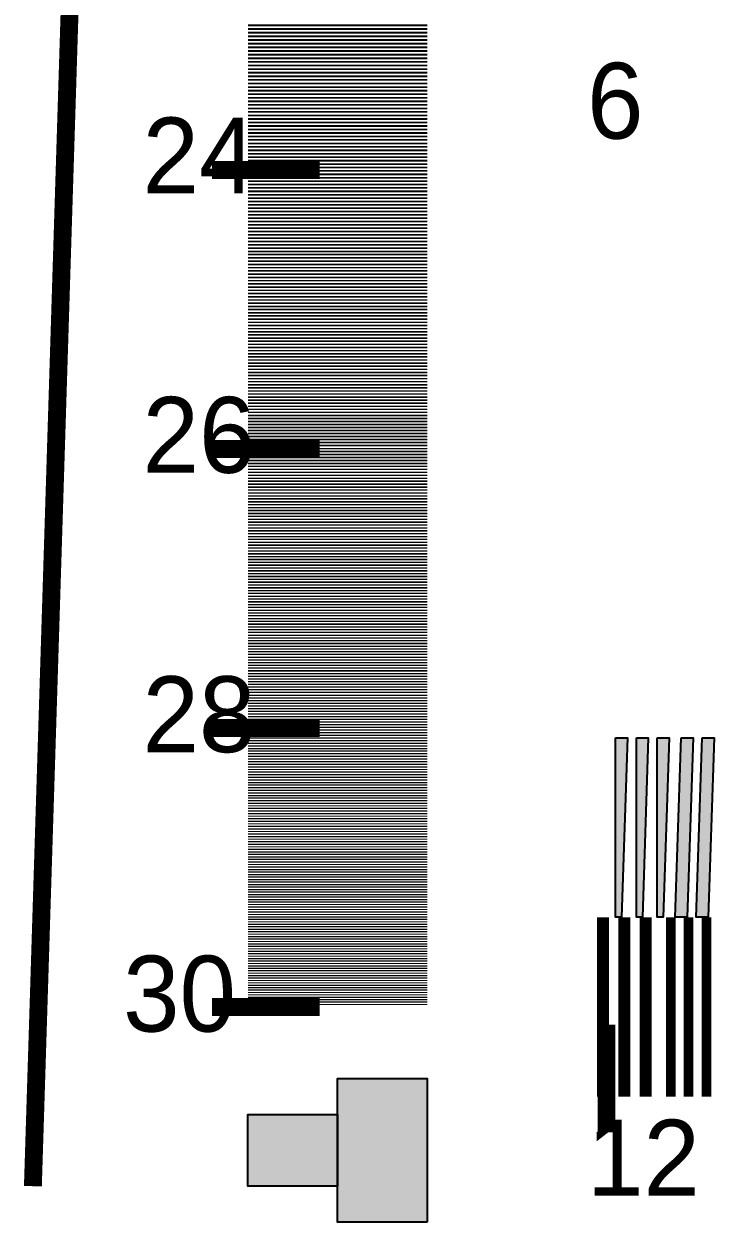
# Model space of a CAD drawing. Header units: millimetres. Extents: x 0 to 1582, y 0 to 984.
# Drawn here: x 381.1 to 535.1, y 176.3 to 443.5 of the extents above; entities that cross this region are included whole.
import ezdxf

# ---------------------------------------------------------------- set-up
doc = ezdxf.new("R2010")
doc.units = ezdxf.units.MM
for name, color, linetype in [('FRAME', 7, 'Continuous'), ('LABELS', 7, 'Continuous'), ('PERIPHERY', 7, 'Continuous')]:
    doc.layers.add(name, color=color, linetype=linetype)

msp = doc.modelspace()

# ---------------------------------------------------------------- hatches: boundary and pattern name
at = {"layer": 'FRAME', "true_color": 0x000000}
h = msp.add_hatch(color=7, dxfattribs=at)
h.dxf.hatch_style = 1
h.paths.add_polyline_path([(471.12, 176.25), (451.12, 176.25), (451.12, 208.25), (471.12, 208.25), (471.12, 176.25)])
h = msp.add_hatch(color=7, dxfattribs=at)
h.dxf.hatch_style = 1
h.paths.add_polyline_path([(451.12, 184.25), (431.12, 184.25), (431.12, 200.25), (451.12, 200.25), (451.12, 184.25)])
at = {"layer": 'PERIPHERY', "true_color": 0x000000}
h = msp.add_hatch(color=7, dxfattribs=at)
h.dxf.hatch_style = 1
h.paths.add_polyline_path([(513.12, 284.25), (515.79, 284.25), (514.45, 244.25), (513.12, 244.25), (513.12, 284.25)])
h = msp.add_hatch(color=7, dxfattribs=at)
h.dxf.hatch_style = 1
h.paths.add_polyline_path([(517.79, 284.25), (520.45, 284.25), (519.12, 244.25), (517.79, 244.25), (517.79, 284.25)])
h = msp.add_hatch(color=7, dxfattribs=at)
h.dxf.hatch_style = 1
h.paths.add_polyline_path([(522.45, 284.25), (525.12, 284.25), (523.79, 244.25), (522.45, 244.25), (522.45, 284.25)])
h = msp.add_hatch(color=7, dxfattribs=at)
h.dxf.hatch_style = 1
h.paths.add_polyline_path([(527.79, 284.25), (530.45, 284.25), (529.12, 244.25), (526.45, 244.25), (527.79, 284.25)])
h = msp.add_hatch(color=7, dxfattribs=at)
h.dxf.hatch_style = 1
h.paths.add_polyline_path([(532.45, 284.25), (535.12, 284.25), (533.79, 244.25), (531.12, 244.25), (532.45, 284.25)])

# ---------------------------------------------------------------- linework, layer by layer
at = {"layer": 'FRAME', "color": 250}
for points in [[(471.12, 176.25), (451.12, 176.25), (451.12, 208.25), (471.12, 208.25), (471.12, 176.25)], [(451.12, 184.25), (431.12, 184.25), (431.12, 200.25), (451.12, 200.25), (451.12, 184.25)]]:
    msp.add_lwpolyline(points, close=True, dxfattribs=at)
at = {"layer": 'FRAME', "color": 250, "true_color": 0x000000}
for points in [[(471.12, 176.25), (471.12, 208.25), (451.12, 208.25)], [(451.12, 208.25), (451.12, 176.25), (471.12, 176.25)], [(451.12, 184.25), (451.12, 200.25), (431.12, 200.25)], [(431.12, 200.25), (431.12, 184.25), (451.12, 184.25)]]:
    msp.add_solid(points, dxfattribs=at)
at = {"layer": 'PERIPHERY', "color": 250, "lineweight": 35}
for points, const_width in [([(403.12, 824.25), (383.12, 184.25)], 3.99), ([(471.12, 443.22), (431.12, 443.22)], 0.412), ([(471.12, 442.4), (431.12, 442.4)], 0.412), ([(471.12, 441.57), (431.12, 441.57)], 0.41), ([(471.12, 440.75), (431.12, 440.75)], 0.41), ([(471.12, 439.94), (431.12, 439.94)], 0.41), ([(471.12, 439.12), (431.12, 439.12)], 0.407), ([(471.12, 438.31), (431.12, 438.31)], 0.407), ([(471.12, 437.49), (431.12, 437.49)], 0.407), ([(471.12, 436.67), (431.12, 436.67)], 0.405), ([(471.12, 435.87), (431.12, 435.87)], 0.405), ([(471.12, 435.06), (431.12, 435.06)], 0.405), ([(471.12, 434.25), (431.12, 434.25)], 0.402), ([(471.12, 433.45), (431.12, 433.45)], 0.402), ([(471.12, 432.65), (431.12, 432.65)], 0.402), ([(471.12, 431.84), (431.12, 431.84)], 0.4), ([(471.12, 431.04), (431.12, 431.04)], 0.4), ([(471.12, 430.24), (431.12, 430.24)], 0.4), ([(471.12, 429.44), (431.12, 429.44)], 0.398), ([(471.12, 428.65), (431.12, 428.65)], 0.398), ([(471.12, 427.86), (431.12, 427.86)], 0.398), ([(471.12, 427.06), (431.12, 427.06)], 0.395), ([(471.12, 426.27), (431.12, 426.27)], 0.395), ([(471.12, 425.48), (431.12, 425.48)], 0.395), ([(471.12, 424.69), (431.12, 424.69)], 0.393), ([(471.12, 423.9), (431.12, 423.9)], 0.393), ([(471.12, 423.12), (431.12, 423.12)], 0.393), ([(471.12, 422.33), (431.12, 422.33)], 0.391), ([(471.12, 421.55), (431.12, 421.55)], 0.391), ([(471.12, 420.77), (431.12, 420.77)], 0.391), ([(471.12, 419.99), (431.12, 419.99)], 0.389), ([(471.12, 419.21), (431.12, 419.21)], 0.389), ([(471.12, 418.44), (431.12, 418.44)], 0.389), ([(471.12, 417.66), (431.12, 417.66)], 0.387), ([(471.12, 416.88), (431.12, 416.88)], 0.387), ([(471.12, 416.11), (431.12, 416.11)], 0.387), ([(471.12, 415.34), (431.12, 415.34)], 0.385), ([(471.12, 414.57), (431.12, 414.57)], 0.385), ([(447.12, 410.92), (423.12, 410.92)], 4), ([(471.12, 413.8), (431.12, 413.8)], 0.385), ([(471.12, 413.03), (431.12, 413.03)], 0.383), ([(471.12, 412.27), (431.12, 412.27)], 0.383), ([(471.12, 411.51), (431.12, 411.51)], 0.383), ([(471.12, 410.74), (431.12, 410.74)], 0.381), ([(471.12, 409.98), (431.12, 409.98)], 0.381), ([(471.12, 409.22), (431.12, 409.22)], 0.381), ([(471.12, 408.46), (431.12, 408.46)], 0.379), ([(471.12, 407.7), (431.12, 407.7)], 0.379), ([(471.12, 406.95), (431.12, 406.95)], 0.379), ([(471.12, 406.19), (431.12, 406.19)], 0.377), ([(471.12, 405.43), (431.12, 405.43)], 0.377), ([(471.12, 404.68), (431.12, 404.68)], 0.377), ([(471.12, 403.93), (431.12, 403.93)], 0.375), ([(471.12, 403.18), (431.12, 403.18)], 0.375), ([(471.12, 402.43), (431.12, 402.43)], 0.375), ([(471.12, 401.68), (431.12, 401.68)], 0.373), ([(471.12, 400.94), (431.12, 400.94)], 0.373), ([(471.12, 400.19), (431.12, 400.19)], 0.373), ([(471.12, 399.45), (431.12, 399.45)], 0.371), ([(471.12, 398.71), (431.12, 398.71)], 0.371), ([(471.12, 397.96), (431.12, 397.96)], 0.371), ([(471.12, 397.22), (431.12, 397.22)], 0.369), ([(471.12, 396.48), (431.12, 396.48)], 0.369), ([(471.12, 395.75), (431.12, 395.75)], 0.369), ([(471.12, 395.01), (431.12, 395.01)], 0.367), ([(471.12, 394.27), (431.12, 394.27)], 0.367), ([(471.12, 393.54), (431.12, 393.54)], 0.367), ([(471.12, 392.8), (431.12, 392.8)], 0.366), ([(471.12, 392.07), (431.12, 392.07)], 0.366), ([(471.12, 391.34), (431.12, 391.34)], 0.366), ([(471.12, 390.61), (431.12, 390.61)], 0.364), ([(471.12, 389.89), (431.12, 389.89)], 0.364), ([(471.12, 389.16), (431.12, 389.16)], 0.364), ([(471.12, 388.43), (431.12, 388.43)], 0.362), ([(471.12, 387.71), (431.12, 387.71)], 0.362), ([(471.12, 386.99), (431.12, 386.99)], 0.362), ([(471.12, 386.26), (431.12, 386.26)], 0.36), ([(471.12, 385.54), (431.12, 385.54)], 0.36), ([(471.12, 384.82), (431.12, 384.82)], 0.36), ([(471.12, 384.1), (431.12, 384.1)], 0.359), ([(471.12, 383.38), (431.12, 383.38)], 0.359), ([(471.12, 382.67), (431.12, 382.67)], 0.359), ([(471.12, 381.95), (431.12, 381.95)], 0.357), ([(471.12, 381.24), (431.12, 381.24)], 0.357), ([(471.12, 380.52), (431.12, 380.52)], 0.357), ([(471.12, 379.81), (431.12, 379.81)], 0.355), ([(471.12, 379.1), (431.12, 379.1)], 0.355), ([(471.12, 378.39), (431.12, 378.39)], 0.355), ([(471.12, 377.68), (431.12, 377.68)], 0.354), ([(471.12, 376.97), (431.12, 376.97)], 0.354), ([(471.12, 376.27), (431.12, 376.27)], 0.354), ([(471.12, 375.56), (431.12, 375.56)], 0.352), ([(471.12, 374.85), (431.12, 374.85)], 0.352), ([(471.12, 374.15), (431.12, 374.15)], 0.352), ([(471.12, 373.45), (431.12, 373.45)], 0.351), ([(471.12, 372.75), (431.12, 372.75)], 0.351), ([(471.12, 372.05), (431.12, 372.05)], 0.351), ([(471.12, 371.34), (431.12, 371.34)], 0.349), ([(471.12, 370.65), (431.12, 370.65)], 0.349), ([(471.12, 369.95), (431.12, 369.95)], 0.349), ([(471.12, 369.25), (431.12, 369.25)], 0.348), ([(471.12, 368.56), (431.12, 368.56)], 0.348), ([(471.12, 367.86), (431.12, 367.86)], 0.348), ([(471.12, 367.17), (431.12, 367.17)], 0.346), ([(471.12, 366.48), (431.12, 366.48)], 0.346), ([(471.12, 365.79), (431.12, 365.79)], 0.346), ([(471.12, 365.09), (431.12, 365.09)], 0.345), ([(471.12, 364.4), (431.12, 364.4)], 0.345), ([(471.12, 363.72), (431.12, 363.72)], 0.345), ([(471.12, 363.03), (431.12, 363.03)], 0.343), ([(471.12, 362.34), (431.12, 362.34)], 0.343), ([(471.12, 361.66), (431.12, 361.66)], 0.343), ([(471.12, 360.97), (431.12, 360.97)], 0.342), ([(471.12, 360.29), (431.12, 360.29)], 0.342), ([(471.12, 359.6), (431.12, 359.6)], 0.342), ([(471.12, 358.92), (431.12, 358.92)], 0.34), ([(471.12, 358.24), (431.12, 358.24)], 0.34), ([(471.12, 357.56), (431.12, 357.56)], 0.34), ([(471.12, 356.88), (431.12, 356.88)], 0.339), ([(471.12, 356.2), (431.12, 356.2)], 0.339), ([(471.12, 355.53), (431.12, 355.53)], 0.339), ([(471.12, 354.85), (431.12, 354.85)], 0.337), ([(471.12, 354.18), (431.12, 354.18)], 0.337), ([(471.12, 353.5), (431.12, 353.5)], 0.337), ([(471.12, 352.83), (431.12, 352.83)], 0.336), ([(447.12, 348.7), (423.12, 348.7)], 4), ([(471.12, 352.16), (431.12, 352.16)], 0.336), ([(471.12, 351.48), (431.12, 351.48)], 0.336), ([(471.12, 350.81), (431.12, 350.81)], 0.335), ([(471.12, 350.14), (431.12, 350.14)], 0.335), ([(471.12, 349.48), (431.12, 349.48)], 0.335), ([(471.12, 348.8), (431.12, 348.8)], 0.333), ([(471.12, 348.14), (431.12, 348.14)], 0.333), ([(471.12, 347.47), (431.12, 347.47)], 0.333), ([(471.12, 346.81), (431.12, 346.81)], 0.332), ([(471.12, 346.14), (431.12, 346.14)], 0.332), ([(471.12, 345.48), (431.12, 345.48)], 0.332), ([(471.12, 344.82), (431.12, 344.82)], 0.331), ([(471.12, 344.16), (431.12, 344.16)], 0.331), ([(471.12, 343.5), (431.12, 343.5)], 0.331), ([(471.12, 342.83), (431.12, 342.83)], 0.329), ([(471.12, 342.18), (431.12, 342.18)], 0.329), ([(471.12, 341.52), (431.12, 341.52)], 0.329), ([(471.12, 340.86), (431.12, 340.86)], 0.328), ([(471.12, 340.2), (431.12, 340.2)], 0.328), ([(471.12, 339.55), (431.12, 339.55)], 0.328), ([(471.12, 338.89), (431.12, 338.89)], 0.327), ([(471.12, 338.24), (431.12, 338.24)], 0.327), ([(471.12, 337.59), (431.12, 337.59)], 0.327), ([(471.12, 336.93), (431.12, 336.93)], 0.326), ([(471.12, 336.28), (431.12, 336.28)], 0.326), ([(471.12, 335.63), (431.12, 335.63)], 0.326), ([(471.12, 334.98), (431.12, 334.98)], 0.324), ([(471.12, 334.33), (431.12, 334.33)], 0.324), ([(471.12, 333.68), (431.12, 333.68)], 0.324), ([(471.12, 333.04), (431.12, 333.04)], 0.323), ([(471.12, 332.39), (431.12, 332.39)], 0.323), ([(471.12, 331.75), (431.12, 331.75)], 0.323), ([(471.12, 331.1), (431.12, 331.1)], 0.322), ([(471.12, 330.46), (431.12, 330.46)], 0.322), ([(471.12, 329.81), (431.12, 329.81)], 0.322), ([(471.12, 329.17), (431.12, 329.17)], 0.321), ([(471.12, 328.53), (431.12, 328.53)], 0.321), ([(471.12, 327.89), (431.12, 327.89)], 0.321), ([(471.12, 327.25), (431.12, 327.25)], 0.319), ([(471.12, 326.61), (431.12, 326.61)], 0.319), ([(471.12, 325.97), (431.12, 325.97)], 0.319), ([(471.12, 325.33), (431.12, 325.33)], 0.318), ([(471.12, 324.69), (431.12, 324.69)], 0.318), ([(471.12, 324.06), (431.12, 324.06)], 0.318), ([(471.12, 323.42), (431.12, 323.42)], 0.317), ([(471.12, 322.79), (431.12, 322.79)], 0.317), ([(471.12, 322.16), (431.12, 322.16)], 0.317), ([(471.12, 321.52), (431.12, 321.52)], 0.316), ([(471.12, 320.89), (431.12, 320.89)], 0.316), ([(471.12, 320.26), (431.12, 320.26)], 0.316), ([(471.12, 319.63), (431.12, 319.63)], 0.315), ([(471.12, 319), (431.12, 319)], 0.315), ([(471.12, 318.37), (431.12, 318.37)], 0.315), ([(471.12, 317.74), (431.12, 317.74)], 0.314), ([(471.12, 317.11), (431.12, 317.11)], 0.314), ([(471.12, 316.49), (431.12, 316.49)], 0.314), ([(471.12, 315.86), (431.12, 315.86)], 0.313), ([(471.12, 315.23), (431.12, 315.23)], 0.313), ([(471.12, 314.61), (431.12, 314.61)], 0.313), ([(471.12, 313.98), (431.12, 313.98)], 0.312), ([(471.12, 313.36), (431.12, 313.36)], 0.312), ([(471.12, 312.74), (431.12, 312.74)], 0.312), ([(471.12, 312.12), (431.12, 312.12)], 0.31), ([(471.12, 311.5), (431.12, 311.5)], 0.31), ([(471.12, 310.88), (431.12, 310.88)], 0.31), ([(471.12, 310.25), (431.12, 310.25)], 0.309), ([(471.12, 309.63), (431.12, 309.63)], 0.309), ([(471.12, 309.02), (431.12, 309.02)], 0.309), ([(471.12, 308.4), (431.12, 308.4)], 0.308), ([(471.12, 307.78), (431.12, 307.78)], 0.308), ([(471.12, 307.17), (431.12, 307.17)], 0.308), ([(471.12, 306.55), (431.12, 306.55)], 0.307), ([(471.12, 305.94), (431.12, 305.94)], 0.307), ([(471.12, 305.32), (431.12, 305.32)], 0.307), ([(471.12, 304.7), (431.12, 304.7)], 0.306), ([(471.12, 304.09), (431.12, 304.09)], 0.306), ([(471.12, 303.48), (431.12, 303.48)], 0.306), ([(471.12, 302.87), (431.12, 302.87)], 0.305), ([(471.12, 302.26), (431.12, 302.26)], 0.305), ([(471.12, 301.65), (431.12, 301.65)], 0.305), ([(471.12, 301.04), (431.12, 301.04)], 0.304), ([(471.12, 300.43), (431.12, 300.43)], 0.304), ([(471.12, 299.83), (431.12, 299.83)], 0.304), ([(471.12, 299.22), (431.12, 299.22)], 0.303), ([(471.12, 298.61), (431.12, 298.61)], 0.303), ([(471.12, 298.01), (431.12, 298.01)], 0.303), ([(471.12, 297.4), (431.12, 297.4)], 0.302), ([(471.12, 296.8), (431.12, 296.8)], 0.302), ([(471.12, 296.19), (431.12, 296.19)], 0.302), ([(471.12, 295.59), (431.12, 295.59)], 0.301), ([(471.12, 294.99), (431.12, 294.99)], 0.301), ([(471.12, 294.39), (431.12, 294.39)], 0.301), ([(471.12, 293.78), (431.12, 293.78)], 0.3), ([(471.12, 293.18), (431.12, 293.18)], 0.3), ([(471.12, 292.58), (431.12, 292.58)], 0.3), ([(471.12, 291.98), (431.12, 291.98)], 0.299), ([(471.12, 291.38), (431.12, 291.38)], 0.299), ([(471.12, 290.79), (431.12, 290.79)], 0.299), ([(471.12, 290.19), (431.12, 290.19)], 0.298), ([(471.12, 289.59), (431.12, 289.59)], 0.298), ([(471.12, 289), (431.12, 289)], 0.298), ([(447.12, 286.47), (423.12, 286.47)], 4), ([(471.12, 288.4), (431.12, 288.4)], 0.297), ([(471.12, 287.81), (431.12, 287.81)], 0.297), ([(471.12, 287.21), (431.12, 287.21)], 0.297), ([(471.12, 286.62), (431.12, 286.62)], 0.296), ([(471.12, 286.03), (431.12, 286.03)], 0.296), ([(471.12, 285.43), (431.12, 285.43)], 0.296), ([(471.12, 284.84), (431.12, 284.84)], 0.295), ([(471.12, 284.25), (431.12, 284.25)], 0.295), ([(471.12, 283.66), (431.12, 283.66)], 0.295), ([(471.12, 283.07), (431.12, 283.07)], 0.294), ([(471.12, 282.48), (431.12, 282.48)], 0.294), ([(471.12, 281.89), (431.12, 281.89)], 0.294), ([(471.12, 281.3), (431.12, 281.3)], 0.294), ([(471.12, 280.72), (431.12, 280.72)], 0.294), ([(471.12, 280.13), (431.12, 280.13)], 0.294), ([(471.12, 279.54), (431.12, 279.54)], 0.293), ([(471.12, 278.96), (431.12, 278.96)], 0.293), ([(471.12, 278.38), (431.12, 278.38)], 0.293), ([(471.12, 277.79), (431.12, 277.79)], 0.292), ([(471.12, 277.21), (431.12, 277.21)], 0.292), ([(471.12, 276.62), (431.12, 276.62)], 0.292), ([(471.12, 276.04), (431.12, 276.04)], 0.291), ([(471.12, 275.46), (431.12, 275.46)], 0.291), ([(471.12, 274.88), (431.12, 274.88)], 0.291), ([(471.12, 274.3), (431.12, 274.3)], 0.29), ([(471.12, 273.72), (431.12, 273.72)], 0.29), ([(471.12, 273.14), (431.12, 273.14)], 0.29), ([(471.12, 272.56), (431.12, 272.56)], 0.289), ([(471.12, 271.98), (431.12, 271.98)], 0.289), ([(471.12, 271.4), (431.12, 271.4)], 0.289), ([(471.12, 270.82), (431.12, 270.82)], 0.288), ([(471.12, 270.25), (431.12, 270.25)], 0.288), ([(471.12, 269.67), (431.12, 269.67)], 0.288), ([(471.12, 269.1), (431.12, 269.1)], 0.287), ([(471.12, 268.52), (431.12, 268.52)], 0.287), ([(471.12, 267.95), (431.12, 267.95)], 0.287), ([(471.12, 267.37), (431.12, 267.37)], 0.286), ([(471.12, 266.8), (431.12, 266.8)], 0.286), ([(471.12, 266.23), (431.12, 266.23)], 0.286), ([(471.12, 265.66), (431.12, 265.66)], 0.286), ([(471.12, 265.09), (431.12, 265.09)], 0.286), ([(471.12, 264.52), (431.12, 264.52)], 0.286), ([(471.12, 263.94), (431.12, 263.94)], 0.285), ([(471.12, 263.37), (431.12, 263.37)], 0.285), ([(471.12, 262.81), (431.12, 262.81)], 0.285), ([(471.12, 262.24), (431.12, 262.24)], 0.284), ([(471.12, 261.67), (431.12, 261.67)], 0.284), ([(471.12, 261.1), (431.12, 261.1)], 0.284), ([(471.12, 260.53), (431.12, 260.53)], 0.283), ([(471.12, 259.96), (431.12, 259.96)], 0.283), ([(471.12, 259.4), (431.12, 259.4)], 0.283), ([(471.12, 258.83), (431.12, 258.83)], 0.282), ([(471.12, 258.27), (431.12, 258.27)], 0.282), ([(471.12, 257.71), (431.12, 257.71)], 0.282), ([(471.12, 257.14), (431.12, 257.14)], 0.281), ([(471.12, 256.58), (431.12, 256.58)], 0.281), ([(471.12, 256.02), (431.12, 256.02)], 0.281), ([(471.12, 255.45), (431.12, 255.45)], 0.281), ([(471.12, 254.89), (431.12, 254.89)], 0.281), ([(471.12, 254.33), (431.12, 254.33)], 0.281), ([(471.12, 253.77), (431.12, 253.77)], 0.28), ([(471.12, 253.21), (431.12, 253.21)], 0.28), ([(471.12, 252.65), (431.12, 252.65)], 0.28), ([(471.12, 252.09), (431.12, 252.09)], 0.279), ([(471.12, 251.53), (431.12, 251.53)], 0.279), ([(471.12, 250.98), (431.12, 250.98)], 0.279), ([(471.12, 250.42), (431.12, 250.42)], 0.278), ([(471.12, 249.86), (431.12, 249.86)], 0.278), ([(471.12, 249.31), (431.12, 249.31)], 0.278), ([(471.12, 248.75), (431.12, 248.75)], 0.278), ([(471.12, 248.19), (431.12, 248.19)], 0.278), ([(471.12, 247.64), (431.12, 247.64)], 0.278), ([(471.12, 247.09), (431.12, 247.09)], 0.277), ([(471.12, 246.53), (431.12, 246.53)], 0.277), ([(471.12, 245.98), (431.12, 245.98)], 0.277), ([(471.12, 245.42), (431.12, 245.42)], 0.276), ([(471.12, 244.87), (431.12, 244.87)], 0.276), ([(471.12, 244.32), (431.12, 244.32)], 0.276), ([(471.12, 243.77), (431.12, 243.77)], 0.275), ([(471.12, 243.22), (431.12, 243.22)], 0.275), ([(510.35, 244.25), (510.35, 204.25)], 2.67), ([(515.12, 244.25), (515.12, 204.25)], 2.67), ([(519.89, 244.25), (519.89, 204.25)], 2.67), ([(525.45, 244.25), (525.45, 204.25)], 2.15), ([(529.43, 244.25), (529.43, 204.25)], 2.15), ([(533.41, 244.25), (533.41, 204.25)], 2.15), ([(471.12, 242.67), (431.12, 242.67)], 0.275), ([(471.12, 242.12), (431.12, 242.12)], 0.275), ([(471.12, 241.57), (431.12, 241.57)], 0.275), ([(471.12, 241.02), (431.12, 241.02)], 0.275), ([(471.12, 240.47), (431.12, 240.47)], 0.274), ([(471.12, 239.93), (431.12, 239.93)], 0.274), ([(471.12, 239.38), (431.12, 239.38)], 0.274), ([(471.12, 238.83), (431.12, 238.83)], 0.273), ([(471.12, 238.29), (431.12, 238.29)], 0.273), ([(471.12, 237.74), (431.12, 237.74)], 0.273), ([(471.12, 237.19), (431.12, 237.19)], 0.272), ([(471.12, 236.65), (431.12, 236.65)], 0.272), ([(471.12, 236.1), (431.12, 236.1)], 0.272), ([(471.12, 235.56), (431.12, 235.56)], 0.272), ([(471.12, 235.02), (431.12, 235.02)], 0.272), ([(471.12, 234.47), (431.12, 234.47)], 0.272), ([(471.12, 233.93), (431.12, 233.93)], 0.271), ([(471.12, 233.39), (431.12, 233.39)], 0.271), ([(471.12, 232.85), (431.12, 232.85)], 0.271), ([(471.12, 232.31), (431.12, 232.31)], 0.27), ([(471.12, 231.77), (431.12, 231.77)], 0.27), ([(471.12, 231.23), (431.12, 231.23)], 0.27), ([(471.12, 230.69), (431.12, 230.69)], 0.269), ([(471.12, 230.15), (431.12, 230.15)], 0.269), ([(471.12, 229.61), (431.12, 229.61)], 0.269), ([(471.12, 229.07), (431.12, 229.07)], 0.269), ([(471.12, 228.54), (431.12, 228.54)], 0.269), ([(471.12, 228), (431.12, 228)], 0.269), ([(471.12, 227.46), (431.12, 227.46)], 0.268), ([(447.12, 224.25), (423.12, 224.25)], 4), ([(471.12, 226.93), (431.12, 226.93)], 0.268), ([(471.12, 226.39), (431.12, 226.39)], 0.268), ([(471.12, 225.85), (431.12, 225.85)], 0.267), ([(471.12, 225.32), (431.12, 225.32)], 0.267), ([(471.12, 224.78), (431.12, 224.78)], 0.267), ([(511.12, 220.25), (511.12, 196.25)], 4)]:
    msp.add_lwpolyline(points, dxfattribs=dict(at, const_width=const_width))
at = {"layer": 'PERIPHERY', "color": 250}
for points in [[(513.12, 284.25), (515.79, 284.25), (514.45, 244.25), (513.12, 244.25), (513.12, 284.25)], [(517.79, 284.25), (520.45, 284.25), (519.12, 244.25), (517.79, 244.25), (517.79, 284.25)], [(522.45, 284.25), (525.12, 284.25), (523.79, 244.25), (522.45, 244.25), (522.45, 284.25)], [(527.79, 284.25), (530.45, 284.25), (529.12, 244.25), (526.45, 244.25), (527.79, 284.25)], [(532.45, 284.25), (535.12, 284.25), (533.79, 244.25), (531.12, 244.25), (532.45, 284.25)]]:
    msp.add_lwpolyline(points, close=True, dxfattribs=at)
at = {"layer": 'PERIPHERY', "color": 250, "true_color": 0x000000}
for points in [[(513.12, 284.25), (513.12, 244.25), (514.45, 244.25)], [(514.45, 244.25), (515.79, 284.25), (513.12, 284.25)], [(517.79, 284.25), (517.79, 244.25), (519.12, 244.25)], [(519.12, 244.25), (520.45, 284.25), (517.79, 284.25)], [(522.45, 284.25), (522.45, 244.25), (523.79, 244.25)], [(523.79, 244.25), (525.12, 284.25), (522.45, 284.25)], [(527.79, 284.25), (526.45, 244.25), (529.12, 244.25)], [(529.12, 244.25), (530.45, 284.25), (527.79, 284.25)], [(532.45, 284.25), (531.12, 244.25), (533.79, 244.25)], [(533.79, 244.25), (535.12, 284.25), (532.45, 284.25)]]:
    msp.add_solid(points, dxfattribs=at)

# ---------------------------------------------------------------- texts
at = {"layer": 'LABELS', "color": 250}
for s, height, p in [('6', 16.93, (506.78, 417.94)), ('24', 16.933, (407.59, 405.71)), ('26', 16.933, (407.59, 343.39)), ('28', 16.933, (407.59, 281.07)), ('30', 16.933, (403.25, 218.74)), ('12', 16.933, (506.78, 182.14))]:
    msp.add_text(s, height=height, dxfattribs=at).set_placement(p)

doc.saveas('drawing.dxf')
